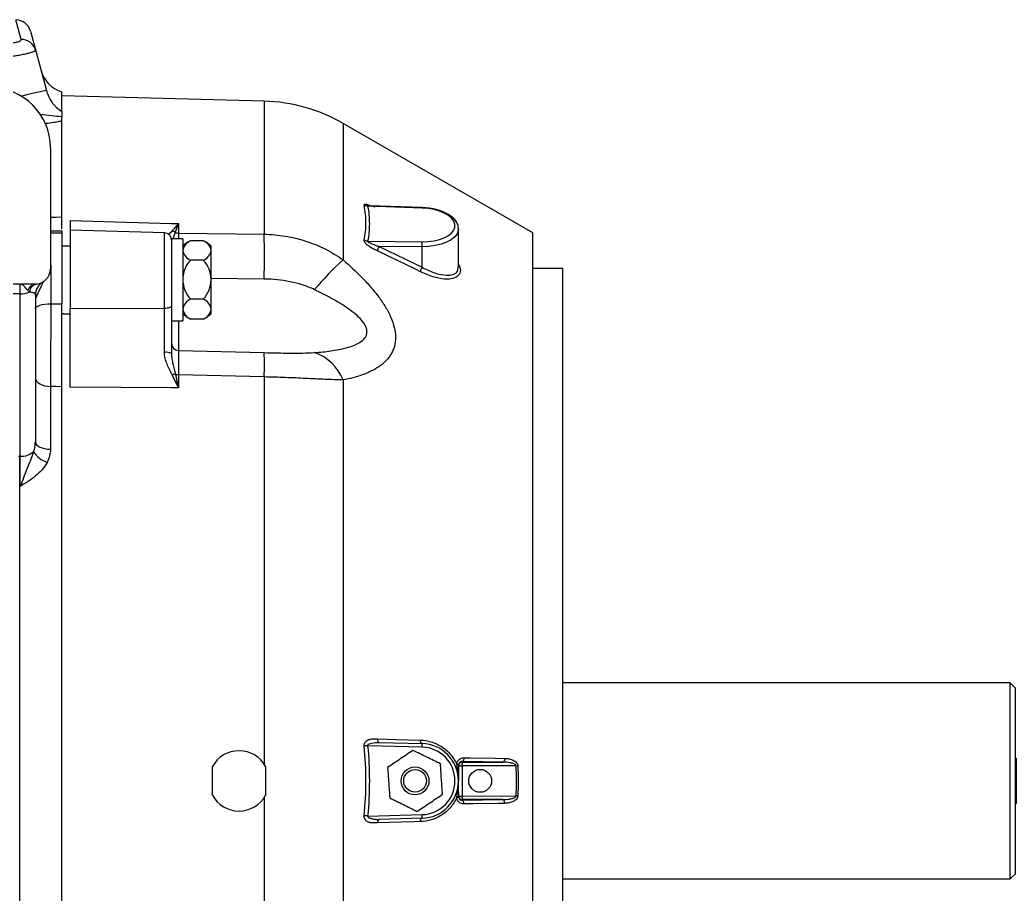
# Paper-space layout '_Bottom' of a CAD drawing. Header units: inches. Extents: x -10.2 to 13.8, y -6.6 to 10.2.
# Drawn here: x 5.5 to 13.76, y -0.94 to 6.31 of the extents above; entities that cross this region are included whole.
import ezdxf

# ---------------------------------------------------------------- set-up
doc = ezdxf.new("R2010")
doc.units = ezdxf.units.IN
doc.header["$MEASUREMENT"] = 0

psp = doc.layouts.new('_Bottom')

# ---------------------------------------------------------------- linework, layer by layer
at = {"color": 8, "linetype": 'Continuous', "lineweight": 25}
for p, q in [((5.5065, 6.1485), (5.4641, 6.31)), ((7.5232, 5.6362), (7.5232, 4.533)), ((8.177, 5.4518), (8.177, 4.3204)), ((6.6956, 3.9201), (6.6956, 4.5454)), ((6.7279, 4.5335), (6.7592, 4.5595)), ((6.7857, 4.5479), (6.7665, 4.4943)), ((5.844, 4.5412), (5.75, 4.542)), ((6.8124, 4.5423), (6.8123, 4.4943)), ((5.75, 4.2755), (5.7533, 4.2755)), ((7.5232, 4.1611), (7.0824, 4.1648)), ((6.8124, 3.8143), (6.8124, 3.5696)), ((7.5232, 3.3494), (7.5232, 0.1369)), ((7.5232, -0.1369), (7.5232, -3.3494))]:
    psp.add_line(p, q, dxfattribs=at)
at = {"color": 7, "linetype": 'Continuous', "lineweight": 25}
for p, q in [((5.5848, 6.2174), (5.7167, 5.7253)), ((7.5232, 5.6362), (5.844, 5.6801)), ((5.844, 4.6759), (5.844, 5.4721)), ((9.75, 4.5436), (8.177, 5.4518)), ((5.75, 5.25), (5.75, 4.245)), ((8.8321, 4.7497), (8.3806, 4.7659)), ((8.8324, 4.7537), (8.3952, 4.7694)), ((5.914, 4.6461), (5.914, 3.9177)), ((5.75, 4.56), (5.844, 4.56)), ((6.6956, 4.5454), (5.914, 4.5659)), ((6.8124, 4.6209), (6.8124, 4.5423)), ((9.134, 4.2591), (9.134, 4.5776)), ((9.75, -4.5436), (9.75, 4.5436)), ((5.844, 4.5412), (5.844, 3.9544)), ((6.848, 4.4943), (6.754, 4.4943)), ((6.754, 4.4943), (6.754, 3.9383)), ((6.8124, 4.5423), (7.5232, 4.533)), ((6.848, 4.4943), (6.848, 3.8143)), ((7.0171, 4.4787), (6.9132, 4.4787)), ((8.3806, 4.4741), (8.8321, 4.4698)), ((5.914, 4.4353), (5.844, 4.4353)), ((7.0824, 3.8733), (7.0824, 4.4353)), ((8.4753, 4.4323), (8.8321, 4.2587)), ((8.8321, 4.4289), (8.4753, 4.4323)), ((8.8321, 4.2587), (8.8321, 4.4289)), ((7.0171, 4.3191), (6.9132, 4.3191)), ((5.7533, 4.2755), (5.7533, 3.9558)), ((10, 4.2492), (9.75, 4.2492)), ((10, -4.2492), (10, 4.2492)), ((5.5, 4.1182), (2.37, 4.1182)), ((5.5, 2.4418), (5.5, 4.1182)), ((5.625, 4.12), (5.5496, 4.12)), ((5.5, 4.039), (2.3598, 4.039)), ((5.625, 4.0285), (5.625, 2.8108)), ((7.0171, 3.9946), (6.9132, 3.9946)), ((5.7533, 3.9558), (5.844, 3.9544)), ((5.914, 3.9177), (6.6956, 3.9201)), ((5.8578, 3.8733), (5.844, 3.8733)), ((5.8578, 3.8733), (5.914, 3.8733)), ((6.754, 3.8143), (6.848, 3.8143)), ((7.0171, 3.8298), (6.9132, 3.8298)), ((6.8124, 3.5696), (7.5232, 3.5513)), ((6.8124, 3.3681), (6.8124, 3.2594)), ((7.5232, 3.3494), (6.8124, 3.3681)), ((8.177, 3.325), (8.177, -3.325)), ((5.75, 3.2706), (5.75, 2.7505)), ((5.844, -3.2684), (5.844, 3.2684)), ((5.4972, 2.6921), (5.5, 2.6921)), ((5.4972, -2.6921), (5.4972, 2.6921)), ((5.5, 2.4418), (5.4972, 2.4418)), ((13.7101, 0.8123), (10, 0.8123)), ((13.7501, 0.7723), (13.7101, 0.8123)), ((13.7101, -0.8123), (13.7101, 0.8123)), ((13.7501, 0.7723), (13.7501, -0.7723)), ((8.8321, 0.2799), (8.3806, 0.2917)), ((8.4753, 0.3192), (8.8321, 0.3099)), ((13.7501, 0.1875), (13.758, 0.1875)), ((13.758, 0.1875), (13.758, -0.1875)), ((7.094, -0.1187), (7.094, 0.1187)), ((7.534, 0.1187), (7.534, -0.1187)), ((9.134, 0.1258), (9.1632, 0.1258)), ((9.1632, 0.1258), (9.1632, -0.1258)), ((9.6118, 0.1254), (9.1632, 0.1258)), ((9.164, 0.1606), (9.164, 0.1557)), ((9.5014, 0.1555), (9.164, 0.1606)), ((9.164, 0.1557), (9.5014, 0.1555)), ((9.6118, 0.1254), (9.626, 0.1262)), ((9.134, -0.1258), (9.1632, -0.1258)), ((9.1632, -0.1258), (9.6118, -0.1254)), ((9.164, -0.1606), (9.5014, -0.1555)), ((9.5014, -0.1555), (9.164, -0.1557)), ((9.164, -0.1557), (9.164, -0.1606)), ((9.626, -0.1262), (9.6118, -0.1254)), ((13.7501, -0.1875), (13.758, -0.1875)), ((8.3806, -0.2917), (8.8321, -0.2799)), ((8.8321, -0.3099), (8.4753, -0.3192)), ((10, -0.8123), (13.7101, -0.8123)), ((13.7101, -0.8123), (13.7501, -0.7723))]:
    psp.add_line(p, q, dxfattribs=at)
at = {"color": 7, "linetype": 'Continuous', "lineweight": 25, "flags": 128}
for points in [[(8.8321, 4.4698), (8.8826, 4.4716), (8.9311, 4.478), (8.9762, 4.4887), (9.0163, 4.5035), (9.05, 4.5217), (9.0764, 4.5428), (9.0944, 4.5661), (9.1036, 4.5909), (9.1036, 4.6163), (9.0944, 4.6415), (9.0764, 4.6657), (9.05, 4.688), (9.0163, 4.7077), (8.9762, 4.7243), (8.9311, 4.737), (8.8826, 4.7456), (8.8321, 4.7497)], [(5.914, 4.6461), (6.754, 4.6225), (6.8124, 4.6209)], [(8.8179, 4.2221), (8.7659, 4.2474), (8.5581, 4.3485), (8.4611, 4.3957)], [(5.625, 3.9133), (5.6275, 3.9218), (5.6348, 3.9299), (5.6468, 3.9373), (5.6628, 3.9438), (5.6823, 3.949), (5.7044, 3.9529), (5.7284, 3.9552), (5.7533, 3.9558)], [(6.6956, 3.9201), (6.7071, 3.9205), (6.718, 3.9216), (6.7281, 3.9233), (6.737, 3.9256), (6.7442, 3.9283), (6.7496, 3.9314), (6.7529, 3.9348), (6.754, 3.9383)], [(5.625, 3.3423), (5.6274, 3.3283), (5.6345, 3.3148), (5.6461, 3.3025), (5.6616, 3.2916), (5.6806, 3.2827), (5.7022, 3.2761), (5.7256, 3.272), (5.75, 3.2706)], [(5.844, 3.2684), (5.7939, 3.2696), (5.75, 3.2706)], [(6.8124, 3.2594), (6.754, 3.2598), (5.914, 3.2646)], [(5.625, 2.8108), (5.6274, 2.799), (5.6345, 2.7877), (5.6461, 2.7773), (5.6616, 2.7682), (5.6806, 2.7607), (5.7022, 2.7551), (5.7256, 2.7517), (5.75, 2.7505)], [(8.4611, 0.3475), (8.6187, 0.3434), (8.8179, 0.3382)], [(8.8321, 0.3099), (8.8293, 0.3105), (8.8267, 0.3121), (8.8242, 0.3147), (8.8221, 0.3182), (8.8204, 0.3225), (8.819, 0.3273), (8.8182, 0.3326), (8.8179, 0.3382)], [(9.179, 0.1916), (9.1787, 0.1857), (9.1779, 0.18), (9.1765, 0.1747), (9.1747, 0.17), (9.1724, 0.1661), (9.1698, 0.1632), (9.1669, 0.1613), (9.164, 0.1606)], [(9.179, 0.1916), (9.231, 0.1908), (9.4388, 0.1877), (9.5164, 0.1865)], [(9.5164, 0.1865), (9.5161, 0.1806), (9.5153, 0.1749), (9.5139, 0.1696), (9.512, 0.1649), (9.5097, 0.161), (9.5071, 0.1581), (9.5043, 0.1562), (9.5014, 0.1555)], [(9.1265, 0.096), (9.1282, 0.0956), (9.1297, 0.0952), (9.131, 0.0947), (9.1321, 0.0942), (9.1329, 0.0937), (9.1335, 0.0932), (9.1339, 0.0927), (9.134, 0.0922)], [(9.134, -0.0922), (9.1339, -0.0927), (9.1335, -0.0932), (9.1329, -0.0937), (9.1321, -0.0942), (9.131, -0.0947), (9.1297, -0.0952), (9.1282, -0.0956), (9.1265, -0.096)], [(9.179, -0.1916), (9.1787, -0.1857), (9.1779, -0.18), (9.1765, -0.1747), (9.1747, -0.17), (9.1724, -0.1661), (9.1698, -0.1632), (9.1669, -0.1613), (9.164, -0.1606)], [(9.5164, -0.1865), (9.5161, -0.1806), (9.5153, -0.1749), (9.5139, -0.1696), (9.512, -0.1649), (9.5097, -0.161), (9.5071, -0.1581), (9.5043, -0.1562), (9.5014, -0.1555)], [(9.5164, -0.1865), (9.4644, -0.1873), (9.2566, -0.1905), (9.179, -0.1916)], [(8.8179, -0.3382), (8.8182, -0.3326), (8.819, -0.3273), (8.8204, -0.3225), (8.8221, -0.3182), (8.8242, -0.3147), (8.8267, -0.3121), (8.8293, -0.3105), (8.8321, -0.3099)], [(8.8179, -0.3382), (8.7659, -0.3395), (8.5581, -0.345), (8.4611, -0.3475)]]:
    psp.add_lwpolyline(points, dxfattribs=at)
at = {"color": 8, "linetype": 'Continuous', "lineweight": 25, "flags": 128}
for points in [[(5.75, 4.6744), (5.7939, 4.6751), (5.844, 4.6759)], [(9.134, 4.5782), (9.1327, 4.5636), (9.1226, 4.5361), (9.1026, 4.5102), (9.0734, 4.4868), (9.036, 4.4665), (8.9916, 4.4501), (8.9417, 4.4382), (8.888, 4.431), (8.8321, 4.4289)]]:
    psp.add_lwpolyline(points, dxfattribs=at)
at = {"color": 7, "linetype": 'Continuous', "lineweight": 25}
for centre, radius in [((8.774, 0), 0.1153), ((8.774, 0), 0.094), ((9.314, 0), 0.095)]:
    psp.add_circle(centre, radius, dxfattribs=at)
for centre, radius, start, end in [((5.4641, 6.185), 0.125, 15, 89.27597), ((5.5095, 6.0264), 0.1222, 15.55001, 91.4039), ((5.9139, 5.955), 0.25, 195, 253.78239), ((5.25, 5.25), 0.5, 0, 90), ((7.487, 4.2566), 1.38, 60, 88.5), ((6.694, 4.4854), 0.06, 0, 88.5), ((6.7465, 4.494), 0.0667, 54.00944, 79.08395), ((6.8137, 4.614), 0.0717, 247.06205, 268.97911), ((6.9472, 4.3844), 0.1002, 109.7969, 171.69939), ((7.0824, 4.1543), 0.3659, 118.10143, 129.83063), ((6.9832, 4.3844), 0.1002, 8.30061, 70.2031), ((6.848, 4.1543), 0.3659, 50.16937, 61.89857), ((-4.9558, 4.3471), 12.4804, 359.14624, 0.85376), ((8.2123, 4.4493), 0.6201, 358.10718, 1.89282), ((6.9472, 4.4134), 0.1002, 188.30061, 250.2031), ((6.9832, 4.4134), 0.1002, 289.7969, 351.69939), ((7.0824, 4.1568), 0.2344, 136.19366, 179.99981), ((6.848, 4.1568), 0.2344, 0.00019, 43.80634), ((9.931, 2.402), 2.5994, 132.43601, 139.98786), ((5.625, 4.245), 0.125, 270, 360), ((8.9006, 4.211), 0.0834, 145.16307, 172.36609), ((5.75, 4.0285), 0.125, 120, 180), ((7.0824, 4.1568), 0.2344, 180.00019, 223.80634), ((6.848, 4.1568), 0.2344, 316.19366, 359.99981), ((5.5021, 4.2312), 0.1922, 269.37276, 292.43117), ((5.6347, 4.0454), 0.0752, 97.42947, 163.76029), ((5.6564, 4.0408), 0.082, 103.02322, 171.0949), ((6.95, 3.8985), 0.1029, 110.93445, 172.33732), ((6.9804, 3.8985), 0.1029, 7.66268, 69.06555), ((6.95, 3.9259), 0.1029, 187.66268, 249.06555), ((6.9804, 3.9259), 0.1029, 290.93445, 352.33732), ((7.0824, 4.1543), 0.3659, 230.16937, 241.89857), ((6.848, 4.1543), 0.3659, 298.10143, 309.83063), ((6.7095, 3.4673), 0.0877, 59.49421, 99.01481), ((6.814, 3.6295), 0.06, 180.03822, 268.54091), ((4.3227, 3.4503), 3.2021, 358.19343, 1.80657), ((7.8089, 3.177), 0.3968, 21.90623, 70.68611), ((6.7959, 3.2569), 0.1158, 95.01769, 108.47399), ((6.8135, 3.4616), 0.0935, 252.75412, 269.36336), ((5.509, 2.8446), 0.1527, 266.62437, 312.11884), ((5.785, 2.8314), 0.2004, 209.97025, 251.91009), ((7.314, 0), 0.25, 28.35764, 151.64236), ((8.5455, 0.2949), 0.287, 357.00545, 2.99455), ((8.824, 0), 0.31, 271.5, 88.5), ((8.8248, 0), 0.28, 271.5, 88.5), ((9.1182, 0.1023), 0.036, 63.65943, 88.20907), ((9.1224, 0.0856), 0.0474, 75.8859, 92.73294), ((9.1288, 0.0868), 0.00951, 104.13979, 153.36495), ((9.164, 0.1257), 0.03, 89.99018, 179.99018), ((9.468, 0.1328), 0.3049, 175.68015, 181.31985), ((7.314, 0), 0.25, 208.35764, 331.64236), ((9.1182, -0.1023), 0.036, 271.79093, 296.34057), ((9.1224, -0.0856), 0.0474, 267.26706, 284.1141), ((9.1288, -0.0868), 0.00951, 206.63505, 255.86021), ((9.164, -0.1257), 0.03, 180.00982, 270.00982), ((9.468, -0.1328), 0.3049, 178.68015, 184.31985), ((8.5455, -0.2949), 0.287, 357.00545, 2.99455)]:
    psp.add_arc(centre, radius, start, end, dxfattribs=at)
at = {"color": 8, "linetype": 'Continuous', "lineweight": 25}
for centre, radius, start, end in [((6.1199, 3.5612), 2.2014, 100.55381, 106.06315), ((8.8681, 4.7492), 0.036, 172.70226, 179.10768)]:
    psp.add_arc(centre, radius, start, end, dxfattribs=at)
at = {"color": 7, "linetype": 'Continuous', "lineweight": 25}
for points, knots in [([(5.3861, 6.1176), (5.3945, 6.1176), (5.4028, 6.1178), (5.4192, 6.1186), (5.4272, 6.1192), (5.4425, 6.1209), (5.4497, 6.1219), (5.4633, 6.1242), (5.4695, 6.1256), (5.4807, 6.1285), (5.4856, 6.1302), (5.494, 6.1336), (5.4974, 6.1354), (5.5027, 6.1391), (5.5046, 6.141), (5.5067, 6.1448), (5.507, 6.1467), (5.5065, 6.1485)], [0, 0, 0, 0, 0.125, 0.125, 0.25, 0.25, 0.375, 0.375, 0.5, 0.5, 0.625, 0.625, 0.75, 0.75, 0.875, 0.875, 1, 1, 1, 1]), ([(5.6272, 6.0591), (5.6277, 6.0574), (5.6265, 6.0555), (5.6225, 6.0524), (5.6208, 6.0513), (5.6166, 6.049), (5.614, 6.0478), (5.6054, 6.0441), (5.5982, 6.0416), (5.581, 6.0363), (5.5709, 6.0335), (5.5486, 6.0279), (5.5364, 6.0252), (5.5096, 6.0196), (5.4955, 6.0168), (5.4659, 6.0115), (5.4503, 6.0089), (5.4185, 6.0041), (5.4024, 6.0018), (5.3861, 5.9997)], [0, 0, 0, 0, 0.125, 0.125, 0.1875, 0.1875, 0.25, 0.25, 0.375, 0.375, 0.5, 0.5, 0.625, 0.625, 0.75, 0.75, 0.875, 0.875, 1, 1, 1, 1]), ([(5.7167, 5.7253), (5.7214, 5.7075), (5.7278, 5.6902), (5.7436, 5.6569), (5.753, 5.641), (5.7691, 5.6187), (5.7748, 5.6115), (5.7869, 5.5977), (5.7934, 5.5909), (5.8136, 5.5719), (5.8282, 5.5606), (5.844, 5.5508)], [0, 0, 0, 0, 0.25, 0.25, 0.5, 0.5, 0.625, 0.625, 0.75, 0.75, 1, 1, 1, 1]), ([(5.844, 5.5508), (5.844, 5.5806), (5.844, 5.6438), (5.844, 5.698), (5.844, 5.7196), (5.844, 5.7148), (5.844, 5.7147)], [0, 0, 0, 0, 0.30543, 0.64834, 0.993307, 1, 1, 1, 1]), ([(5.844, 5.5508), (5.844, 5.5472), (5.844, 5.5418), (5.844, 5.5315), (5.844, 5.5276), (5.844, 5.5192), (5.844, 5.5146), (5.844, 5.5097)], [0, 0, 0, 0, 0.5, 0.5, 0.75, 0.75, 1, 1, 1, 1]), ([(5.844, 5.4721), (5.844, 5.4761), (5.844, 5.4814), (5.844, 5.494), (5.844, 5.5013), (5.844, 5.5097)], [0, 0, 0, 0, 0.5, 0.5, 1, 1, 1, 1]), ([(8.3522, 4.4826), (8.3617, 4.5303), (8.3665, 4.5784), (8.3665, 4.6749), (8.3617, 4.7232), (8.3522, 4.7715)], [0, 0, 0, 0, 0.5, 0.5, 1, 1, 1, 1]), ([(8.3806, 4.7659), (8.3901, 4.7172), (8.3949, 4.6684), (8.3949, 4.5709), (8.3901, 4.5224), (8.3806, 4.4741)], [0, 0, 0, 0, 0.5, 0.5, 1, 1, 1, 1]), ([(9.1329, 4.5783), (9.1325, 4.5875), (9.1317, 4.6085), (9.1161, 4.6393), (9.0902, 4.6696), (9.0534, 4.6968), (9.007, 4.7199), (8.9528, 4.7376), (8.8938, 4.7497), (8.8528, 4.7524), (8.8324, 4.7537)], [0, 0, 0, 0, 0.093076, 0.211775, 0.33486, 0.465311, 0.599853, 0.734438, 0.868249, 1, 1, 1, 1]), ([(5.844, 4.5738), (5.844, 4.5758), (5.844, 4.5857), (5.844, 4.6192), (5.844, 4.6569), (5.844, 4.6759)], [0, 0, 0, 0, 0.112181, 0.551616, 1, 1, 1, 1]), ([(5.844, 4.56), (5.844, 4.56), (5.844, 4.5584), (5.844, 4.5537), (5.844, 4.5517), (5.844, 4.547), (5.844, 4.5443), (5.844, 4.5412)], [0, 0, 0, 0, 0.5, 0.5, 0.75, 0.75, 1, 1, 1, 1]), ([(6.7592, 4.5595), (6.7676, 4.5683), (6.7763, 4.5779), (6.7941, 4.5983), (6.8033, 4.6093), (6.8124, 4.6209)], [0, 0, 0, 0, 0.5, 0.5, 1, 1, 1, 1]), ([(7.5232, 4.533), (7.5818, 4.5321), (7.6397, 4.5269), (7.7542, 4.5081), (7.8108, 4.4945), (7.9223, 4.4586), (7.976, 4.4366), (8.0796, 4.3846), (8.1293, 4.3546), (8.177, 4.3204)], [0, 0, 0, 0, 0.25, 0.25, 0.5, 0.5, 0.75, 0.75, 1, 1, 1, 1]), ([(8.4611, 4.3957), (8.4552, 4.3986), (8.4454, 4.4033), (8.4339, 4.4089), (8.4253, 4.4131), (8.4179, 4.417), (8.4097, 4.4216), (8.4022, 4.4259), (8.3924, 4.4321), (8.3808, 4.4404), (8.3699, 4.4501), (8.3624, 4.4582), (8.3578, 4.4644), (8.3546, 4.4698), (8.3527, 4.4745), (8.3518, 4.4789), (8.3521, 4.4813), (8.3522, 4.4826)], [0, 0, 0, 0, 0.129253, 0.212879, 0.25088, 0.315934, 0.375771, 0.43055, 0.480477, 0.594559, 0.698739, 0.759999, 0.818417, 0.865283, 0.910316, 0.954784, 1, 1, 1, 1]), ([(8.3806, 4.4741), (8.3805, 4.4739), (8.3803, 4.4734), (8.3804, 4.4726), (8.3808, 4.4717), (8.3817, 4.4708), (8.3829, 4.4697), (8.3845, 4.4686), (8.3864, 4.4674), (8.3887, 4.4661), (8.3913, 4.4648), (8.3962, 4.4624), (8.4046, 4.4588), (8.4177, 4.4532), (8.4329, 4.4467), (8.4485, 4.4405), (8.4624, 4.4357), (8.4712, 4.4334), (8.4753, 4.4323)], [0, 0, 0, 0, 0.013002, 0.025968, 0.039757, 0.05509, 0.072498, 0.092346, 0.114881, 0.140269, 0.168631, 0.200048, 0.293294, 0.420414, 0.592794, 0.746766, 0.882443, 1, 1, 1, 1]), ([(8.4753, 4.4323), (8.4715, 4.4266), (8.4679, 4.4195), (8.4627, 4.4061), (8.4611, 4.3998), (8.4611, 4.3957)], [0, 0, 0, 0, 0.5, 0.5, 1, 1, 1, 1]), ([(8.177, 4.3204), (8.2326, 4.2723), (8.2857, 4.2229), (8.3604, 4.1461), (8.3845, 4.1201), (8.4306, 4.0668), (8.4527, 4.0395), (8.4935, 3.9845), (8.5123, 3.9567), (8.5376, 3.9146), (8.5456, 3.9004), (8.5604, 3.8719), (8.5673, 3.8576), (8.5857, 3.815), (8.5953, 3.7869), (8.6051, 3.7452), (8.6076, 3.7313), (8.611, 3.704), (8.6118, 3.6907), (8.6118, 3.6516), (8.6086, 3.6267), (8.5988, 3.5911), (8.5947, 3.5796), (8.5852, 3.5576), (8.5797, 3.547), (8.5674, 3.5266), (8.5607, 3.5168), (8.5459, 3.498), (8.5379, 3.489), (8.5125, 3.4634), (8.4937, 3.448), (8.4532, 3.4201), (8.4314, 3.4076), (8.3968, 3.3906), (8.3849, 3.3853), (8.3607, 3.3752), (8.3484, 3.3705), (8.2859, 3.3483), (8.2326, 3.335), (8.177, 3.325)], [0, 0, 0, 0, 0.125, 0.125, 0.1875, 0.1875, 0.25, 0.25, 0.3125, 0.3125, 0.34375, 0.34375, 0.375, 0.375, 0.4375, 0.4375, 0.46875, 0.46875, 0.5, 0.5, 0.5625, 0.5625, 0.59375, 0.59375, 0.625, 0.625, 0.65625, 0.65625, 0.6875, 0.6875, 0.75, 0.75, 0.8125, 0.8125, 0.84375, 0.84375, 0.875, 0.875, 1, 1, 1, 1]), ([(7.9401, 4.0732), (7.9077, 4.0887), (7.8744, 4.1017), (7.8064, 4.1235), (7.7718, 4.1324), (7.7013, 4.1465), (7.6659, 4.1517), (7.5948, 4.1589), (7.5591, 4.1608), (7.5232, 4.1611)], [0, 0, 0, 0, 0.25, 0.25, 0.5, 0.5, 0.75, 0.75, 1, 1, 1, 1]), ([(5.5625, 4.0664), (5.5573, 4.0728), (5.5523, 4.079), (5.5428, 4.0904), (5.5382, 4.0957), (5.5295, 4.1048), (5.5252, 4.1087), (5.5169, 4.1149), (5.5128, 4.1172), (5.5087, 4.1185)], [0, 0, 0, 0, 0.25, 0.25, 0.5, 0.5, 0.75, 0.75, 1, 1, 1, 1]), ([(5.625, 4.0285), (5.625, 4.0328), (5.6243, 4.0365), (5.6211, 4.0426), (5.6184, 4.0449), (5.6106, 4.048), (5.6053, 4.0488), (5.592, 4.0506), (5.5841, 4.0515), (5.5754, 4.0535)], [0, 0, 0, 0, 0.25, 0.25, 0.5, 0.5, 0.75, 0.75, 1, 1, 1, 1]), ([(7.9401, 3.5515), (7.9861, 3.5545), (8.0315, 3.5589), (8.098, 3.5683), (8.1199, 3.5719), (8.163, 3.5804), (8.1843, 3.5853), (8.2253, 3.5966), (8.2451, 3.603), (8.2735, 3.6144), (8.2827, 3.6185), (8.3005, 3.6274), (8.3091, 3.6322), (8.3334, 3.648), (8.3474, 3.6599), (8.3631, 3.6815), (8.3674, 3.6893), (8.3732, 3.7058), (8.3748, 3.7145), (8.375, 3.7328), (8.3736, 3.7422), (8.3681, 3.7612), (8.3641, 3.7706), (8.3489, 3.7984), (8.3346, 3.8165), (8.3022, 3.8507), (8.2843, 3.8666), (8.2464, 3.8971), (8.2264, 3.9117), (8.1641, 3.9539), (8.1207, 3.9796), (8.0318, 4.0283), (7.9863, 4.0512), (7.9401, 4.0732)], [0, 0, 0, 0, 0.125, 0.125, 0.1875, 0.1875, 0.25, 0.25, 0.3125, 0.3125, 0.34375, 0.34375, 0.375, 0.375, 0.4375, 0.4375, 0.46875, 0.46875, 0.5, 0.5, 0.53125, 0.53125, 0.5625, 0.5625, 0.625, 0.625, 0.6875, 0.6875, 0.75, 0.75, 0.875, 0.875, 1, 1, 1, 1]), ([(5.7533, 3.9558), (5.7531, 3.899), (5.7529, 3.8409), (5.7526, 3.7668), (5.7525, 3.7519), (5.7524, 3.7219), (5.7523, 3.7068), (5.7521, 3.6616), (5.752, 3.6318), (5.7517, 3.5728), (5.7516, 3.5436), (5.7513, 3.5001), (5.7513, 3.4857), (5.7511, 3.4571), (5.751, 3.4428), (5.7506, 3.3728), (5.7503, 3.3201), (5.75, 3.2706)], [0, 0, 0, 0, 0.25, 0.25, 0.3125, 0.3125, 0.375, 0.375, 0.5, 0.5, 0.625, 0.625, 0.6875, 0.6875, 0.75, 0.75, 1, 1, 1, 1]), ([(5.844, 3.2684), (5.844, 3.318), (5.844, 3.3706), (5.844, 3.4402), (5.844, 3.4543), (5.844, 3.4829), (5.844, 3.4975), (5.844, 3.5412), (5.844, 3.5706), (5.844, 3.6297), (5.844, 3.6594), (5.844, 3.7043), (5.844, 3.7193), (5.844, 3.7494), (5.844, 3.7645), (5.844, 3.8392), (5.844, 3.8976), (5.844, 3.9544)], [0, 0, 0, 0, 0.25, 0.25, 0.3125, 0.3125, 0.375, 0.375, 0.5, 0.5, 0.625, 0.625, 0.6875, 0.6875, 0.75, 0.75, 1, 1, 1, 1]), ([(5.914, 3.2646), (5.914, 3.3116), (5.914, 3.3616), (5.914, 3.4406), (5.914, 3.4676), (5.914, 3.523), (5.914, 3.5509), (5.914, 3.607), (5.914, 3.6352), (5.914, 3.692), (5.914, 3.7206), (5.914, 3.8066), (5.914, 3.8628), (5.914, 3.9177)], [0, 0, 0, 0, 0.25, 0.25, 0.375, 0.375, 0.5, 0.5, 0.625, 0.625, 0.75, 0.75, 1, 1, 1, 1]), ([(6.6958, 3.5539), (6.6958, 3.6151), (6.6957, 3.6763), (6.6957, 3.7531), (6.6957, 3.7684), (6.6957, 3.7992), (6.6957, 3.8146), (6.6956, 3.8604), (6.6956, 3.8904), (6.6956, 3.9201)], [0, 0, 0, 0, 0.5, 0.5, 0.625, 0.625, 0.75, 0.75, 1, 1, 1, 1]), ([(6.754, 3.9383), (6.754, 3.9063), (6.754, 3.8738), (6.754, 3.8244), (6.754, 3.8077), (6.754, 3.7746), (6.754, 3.758), (6.754, 3.6751), (6.754, 3.6089), (6.754, 3.5429)], [0, 0, 0, 0, 0.25, 0.25, 0.375, 0.375, 0.5, 0.5, 1, 1, 1, 1]), ([(6.7592, 3.3668), (6.7527, 3.3814), (6.7451, 3.3958), (6.7307, 3.4251), (6.7236, 3.44), (6.7113, 3.4707), (6.7059, 3.4866), (6.6981, 3.5198), (6.6958, 3.5366), (6.6958, 3.5539)], [0, 0, 0, 0, 0.25, 0.25, 0.5, 0.5, 0.75, 0.75, 1, 1, 1, 1]), ([(6.8124, 3.5696), (6.8124, 3.5676), (6.8123, 3.5617), (6.8123, 3.547), (6.8123, 3.5411), (6.8123, 3.5273), (6.8123, 3.5195), (6.8123, 3.4936), (6.8123, 3.473), (6.8123, 3.4369), (6.8123, 3.4241), (6.8124, 3.3971), (6.8124, 3.383), (6.8124, 3.3681)], [0, 0, 0, 0, 0.25, 0.25, 0.375, 0.375, 0.5, 0.5, 0.75, 0.75, 0.875, 0.875, 1, 1, 1, 1]), ([(6.754, 3.5429), (6.754, 3.528), (6.7555, 3.5135), (6.76, 3.4849), (6.7629, 3.4709), (6.7692, 3.4428), (6.7727, 3.4288), (6.7795, 3.4008), (6.7829, 3.3866), (6.7857, 3.3723)], [0, 0, 0, 0, 0.25, 0.25, 0.5, 0.5, 0.75, 0.75, 1, 1, 1, 1]), ([(7.5232, 3.5513), (7.5591, 3.5503), (7.5948, 3.5495), (7.6659, 3.5481), (7.7013, 3.5476), (7.7716, 3.547), (7.8064, 3.5471), (7.8744, 3.5482), (7.9077, 3.5493), (7.9401, 3.5515)], [0, 0, 0, 0, 0.25, 0.25, 0.5, 0.5, 0.75, 0.75, 1, 1, 1, 1]), ([(6.7592, 3.3668), (6.7676, 3.3479), (6.7763, 3.3295), (6.7941, 3.2938), (6.8033, 3.2763), (6.8124, 3.2594)], [0, 0, 0, 0, 0.5, 0.5, 1, 1, 1, 1]), ([(8.177, 3.325), (8.1293, 3.3257), (8.0795, 3.3275), (8.0018, 3.3307), (7.9754, 3.3319), (7.9215, 3.3344), (7.894, 3.3357), (7.8105, 3.3396), (7.754, 3.342), (7.6397, 3.3463), (7.5818, 3.348), (7.5232, 3.3494)], [0, 0, 0, 0, 0.25, 0.25, 0.375, 0.375, 0.5, 0.5, 0.75, 0.75, 1, 1, 1, 1]), ([(5.6114, 2.7313), (5.616, 2.7441), (5.6193, 2.7572), (5.6238, 2.7837), (5.625, 2.7973), (5.625, 2.8108)], [0, 0, 0, 0, 0.5, 0.5, 1, 1, 1, 1]), ([(5.6114, 2.7313), (5.6035, 2.7063), (5.5936, 2.6819), (5.5739, 2.6332), (5.564, 2.6088), (5.545, 2.5601), (5.5358, 2.5358), (5.5178, 2.4879), (5.5088, 2.4641), (5.5, 2.4418)], [0, 0, 0, 0, 0.25, 0.25, 0.5, 0.5, 0.75, 0.75, 1, 1, 1, 1]), ([(5.75, 2.7505), (5.75, 2.7316), (5.7476, 2.7127), (5.7385, 2.6761), (5.7318, 2.6583), (5.7228, 2.6409)], [0, 0, 0, 0, 0.5, 0.5, 1, 1, 1, 1]), ([(5.7228, 2.6409), (5.7116, 2.6194), (5.6973, 2.5991), (5.6649, 2.5618), (5.6467, 2.5445), (5.6074, 2.5122), (5.5867, 2.4973), (5.5439, 2.4689), (5.522, 2.4554), (5.5, 2.4418)], [0, 0, 0, 0, 0.25, 0.25, 0.5, 0.5, 0.75, 0.75, 1, 1, 1, 1]), ([(8.3522, 0.2889), (8.3521, 0.2903), (8.3519, 0.293), (8.352, 0.2971), (8.3524, 0.3011), (8.3532, 0.305), (8.3544, 0.3089), (8.3559, 0.3127), (8.3583, 0.3178), (8.3624, 0.3239), (8.3699, 0.3318), (8.3808, 0.3393), (8.3948, 0.3448), (8.4103, 0.3476), (8.4242, 0.3485), (8.4415, 0.348), (8.453, 0.3477), (8.4611, 0.3475)], [0, 0, 0, 0, 0.026018, 0.051614, 0.077027, 0.102504, 0.128289, 0.154619, 0.181715, 0.240099, 0.301387, 0.405512, 0.519639, 0.6242, 0.749132, 0.823191, 1, 1, 1, 1]), ([(8.4611, 0.3475), (8.4611, 0.34), (8.4627, 0.3327), (8.4679, 0.3224), (8.4715, 0.3193), (8.4753, 0.3192)], [0, 0, 0, 0, 0.5, 0.5, 1, 1, 1, 1]), ([(8.8179, 0.3382), (8.8483, 0.3374), (8.8782, 0.3326), (8.9221, 0.3193), (8.9367, 0.3139), (8.9652, 0.3009), (8.9789, 0.2934), (9.0054, 0.2765), (9.0182, 0.2671), (9.0427, 0.2462), (9.0545, 0.2346), (9.087, 0.1974), (9.1052, 0.1696), (9.1193, 0.1382)], [0, 0, 0, 0, 0.25, 0.25, 0.375, 0.375, 0.5, 0.5, 0.625, 0.625, 0.75, 0.75, 1, 1, 1, 1]), ([(8.3522, -0.2889), (8.3617, -0.1928), (8.3665, -0.0965), (8.3665, 0.0965), (8.3617, 0.1928), (8.3522, 0.2889)], [0, 0, 0, 0, 0.5, 0.5, 1, 1, 1, 1]), ([(8.3806, 0.2917), (8.3797, 0.2945), (8.3806, 0.2961), (8.3825, 0.2989), (8.3838, 0.3), (8.3878, 0.303), (8.391, 0.3046), (8.4009, 0.3089), (8.4082, 0.3112), (8.4322, 0.3173), (8.4512, 0.3199), (8.4753, 0.3192)], [0, 0, 0, 0, 0.0625, 0.0625, 0.125, 0.125, 0.25, 0.25, 0.5, 0.5, 1, 1, 1, 1]), ([(8.3806, 0.2917), (8.3901, 0.1947), (8.3949, 0.0975), (8.3949, -0.0975), (8.3901, -0.1947), (8.3806, -0.2917)], [0, 0, 0, 0, 0.5, 0.5, 1, 1, 1, 1]), ([(8.9841, 0.1416), (8.9463, 0.16), (8.9084, 0.1786), (8.8321, 0.2158), (8.7942, 0.2343), (8.7564, 0.2527)], [0, 0, 0, 0, 0.5, 0.5, 1, 1, 1, 1]), ([(9.1193, 0.1382), (9.1197, 0.1423), (9.1205, 0.1461), (9.1228, 0.1536), (9.1243, 0.1573), (9.1298, 0.1674), (9.1347, 0.1733), (9.1429, 0.1802), (9.1459, 0.1822), (9.152, 0.1857), (9.1553, 0.1872), (9.1652, 0.1906), (9.172, 0.1917), (9.179, 0.1916)], [0, 0, 0, 0, 0.125, 0.125, 0.25, 0.25, 0.5, 0.5, 0.625, 0.625, 0.75, 0.75, 1, 1, 1, 1]), ([(9.5164, 0.1865), (9.5272, 0.1864), (9.5379, 0.1853), (9.5592, 0.1814), (9.5699, 0.1785), (9.5852, 0.1722), (9.5902, 0.1698), (9.5998, 0.1642), (9.6046, 0.1609), (9.6133, 0.1533), (9.6173, 0.1488), (9.6235, 0.1385), (9.6257, 0.1325), (9.626, 0.1262)], [0, 0, 0, 0, 0.25, 0.25, 0.5, 0.5, 0.625, 0.625, 0.75, 0.75, 0.875, 0.875, 1, 1, 1, 1]), ([(9.1265, 0.096), (9.1291, 0.0801), (9.131, 0.0641), (9.1334, 0.0321), (9.134, 0.016), (9.134, 0)], [0, 0, 0, 0, 0.5, 0.5, 1, 1, 1, 1]), ([(9.134, 0.0922), (9.134, 0.0769), (9.134, 0.0616), (9.134, 0.0308), (9.134, 0.0154), (9.134, 0)], [0, 0, 0, 0, 0.5, 0.5, 1, 1, 1, 1]), ([(9.164, 0.1606), (9.1609, 0.1607), (9.1578, 0.1603), (9.1517, 0.1585), (9.1487, 0.1571), (9.1431, 0.1531), (9.1405, 0.1504), (9.1363, 0.1436), (9.1346, 0.1393), (9.1341, 0.1345)], [0, 0, 0, 0, 0.25, 0.25, 0.5, 0.5, 0.75, 0.75, 1, 1, 1, 1]), ([(9.6118, 0.1254), (9.6115, 0.1281), (9.61, 0.1304), (9.6065, 0.134), (9.6045, 0.1355), (9.5981, 0.1395), (9.5935, 0.1414), (9.5795, 0.1465), (9.5699, 0.1487), (9.5407, 0.1539), (9.5211, 0.1554), (9.5014, 0.1555)], [0, 0, 0, 0, 0.0625, 0.0625, 0.125, 0.125, 0.25, 0.25, 0.5, 0.5, 1, 1, 1, 1]), ([(9.1265, -0.096), (9.1291, -0.0801), (9.131, -0.0641), (9.1334, -0.0321), (9.134, -0.016), (9.134, 0)], [0, 0, 0, 0, 0.5, 0.5, 1, 1, 1, 1]), ([(9.134, -0.0922), (9.134, -0.0769), (9.134, -0.0616), (9.134, -0.0308), (9.134, -0.0154), (9.134, 0)], [0, 0, 0, 0, 0.5, 0.5, 1, 1, 1, 1]), ([(8.5639, -0.1416), (8.6017, -0.16), (8.6396, -0.1786), (8.7159, -0.2158), (8.7538, -0.2343), (8.7916, -0.2527)], [0, 0, 0, 0, 0.5, 0.5, 1, 1, 1, 1]), ([(9.1193, -0.1382), (9.1124, -0.1537), (9.1043, -0.1684), (9.0862, -0.1966), (9.0761, -0.21), (9.0544, -0.2346), (9.0429, -0.246), (9.0184, -0.2669), (9.0054, -0.2765), (8.9788, -0.2935), (8.965, -0.3009), (8.9368, -0.3138), (8.9223, -0.3193), (8.8781, -0.3326), (8.8482, -0.3374), (8.8179, -0.3382)], [0, 0, 0, 0, 0.125, 0.125, 0.25, 0.25, 0.375, 0.375, 0.5, 0.5, 0.625, 0.625, 0.75, 0.75, 1, 1, 1, 1]), ([(9.179, -0.1916), (9.172, -0.1917), (9.1652, -0.1906), (9.152, -0.186), (9.1457, -0.1826), (9.1374, -0.1755), (9.1348, -0.1729), (9.1301, -0.1672), (9.1279, -0.164), (9.1225, -0.1539), (9.1201, -0.1463), (9.1193, -0.1382)], [0, 0, 0, 0, 0.25, 0.25, 0.5, 0.5, 0.625, 0.625, 0.75, 0.75, 1, 1, 1, 1]), ([(9.1341, -0.1345), (9.1346, -0.1393), (9.1362, -0.1435), (9.1405, -0.1504), (9.1431, -0.153), (9.1487, -0.1571), (9.1516, -0.1585), (9.1578, -0.1603), (9.1609, -0.1607), (9.164, -0.1606)], [0, 0, 0, 0, 0.25, 0.25, 0.5, 0.5, 0.75, 0.75, 1, 1, 1, 1]), ([(9.5014, -0.1555), (9.5211, -0.1554), (9.5406, -0.1539), (9.5698, -0.1487), (9.5795, -0.1465), (9.5935, -0.1414), (9.5981, -0.1395), (9.6045, -0.1355), (9.6065, -0.134), (9.61, -0.1303), (9.6115, -0.1281), (9.6118, -0.1254)], [0, 0, 0, 0, 0.5, 0.5, 0.75, 0.75, 0.875, 0.875, 0.9375, 0.9375, 1, 1, 1, 1]), ([(9.626, -0.1262), (9.6257, -0.1325), (9.6235, -0.1385), (9.6173, -0.1488), (9.6133, -0.1533), (9.6003, -0.1647), (9.5902, -0.1702), (9.5697, -0.1785), (9.5592, -0.1814), (9.538, -0.1853), (9.5272, -0.1864), (9.5164, -0.1865)], [0, 0, 0, 0, 0.125, 0.125, 0.25, 0.25, 0.5, 0.5, 0.75, 0.75, 1, 1, 1, 1]), ([(8.4611, -0.3475), (8.4552, -0.3477), (8.4454, -0.3479), (8.4339, -0.3482), (8.4253, -0.3484), (8.4179, -0.348), (8.4097, -0.3473), (8.4022, -0.3462), (8.3924, -0.3438), (8.3808, -0.3393), (8.3699, -0.3318), (8.3624, -0.3239), (8.3578, -0.3169), (8.3546, -0.31), (8.3527, -0.3031), (8.3518, -0.2961), (8.3521, -0.2913), (8.3522, -0.2889)], [0, 0, 0, 0, 0.129253, 0.212879, 0.25088, 0.315934, 0.375771, 0.43055, 0.480477, 0.594559, 0.698739, 0.759999, 0.818417, 0.865283, 0.910316, 0.954784, 1, 1, 1, 1]), ([(8.3806, -0.2917), (8.3805, -0.2922), (8.3803, -0.2931), (8.3804, -0.2946), (8.3808, -0.296), (8.3817, -0.2975), (8.3829, -0.2989), (8.3845, -0.3004), (8.3864, -0.3018), (8.3887, -0.3033), (8.3913, -0.3047), (8.3962, -0.307), (8.4046, -0.31), (8.4177, -0.3138), (8.4329, -0.317), (8.4485, -0.3188), (8.4624, -0.3195), (8.4712, -0.3193), (8.4753, -0.3192)], [0, 0, 0, 0, 0.013002, 0.025968, 0.039757, 0.05509, 0.072498, 0.092346, 0.114881, 0.140269, 0.168631, 0.200048, 0.293294, 0.420414, 0.592822, 0.746802, 0.88247, 1, 1, 1, 1]), ([(8.4753, -0.3192), (8.4715, -0.3193), (8.4679, -0.3224), (8.4627, -0.3327), (8.4611, -0.34), (8.4611, -0.3475)], [0, 0, 0, 0, 0.5, 0.5, 1, 1, 1, 1])]:
    psp.add_open_spline(points, degree=3, knots=knots, dxfattribs=at)
at = {"color": 8, "linetype": 'Continuous', "lineweight": 25}
for points, knots in [([(5.6591, 5.5299), (5.6942, 5.5252), (5.7581, 5.5165), (5.8173, 5.5118), (5.844, 5.5097)], [0, 0, 0, 0, 0.549396, 1, 1, 1, 1]), ([(5.844, 5.4721), (5.8345, 5.4698), (5.7928, 5.4598), (5.7425, 5.4531), (5.7037, 5.4479)], [0, 0, 0, 0, 0.228147, 1, 1, 1, 1]), ([(8.3522, 4.7715), (8.3521, 4.7737), (8.352, 4.7781), (8.3577, 4.7818), (8.3676, 4.7824), (8.3809, 4.7797), (8.3944, 4.7755), (8.4041, 4.771), (8.4085, 4.7689)], [0, 0, 0, 0, 0.14524, 0.294155, 0.488009, 0.657287, 0.842827, 1, 1, 1, 1]), ([(8.3806, 4.7659), (8.3799, 4.7669), (8.3803, 4.7675), (8.3815, 4.7683), (8.3823, 4.7686), (8.385, 4.7692), (8.3872, 4.7694), (8.3941, 4.7695), (8.3992, 4.7693), (8.4102, 4.7681), (8.416, 4.7672), (8.4286, 4.7646), (8.4354, 4.7628), (8.4427, 4.7607)], [0, 0, 0, 0, 0.0625, 0.0625, 0.125, 0.125, 0.25, 0.25, 0.5, 0.5, 0.75, 0.75, 1, 1, 1, 1]), ([(5.7533, 4.2755), (5.7532, 4.2753), (5.7521, 4.2729), (5.751, 4.2705), (5.75, 4.2683)], [0, 0, 0, 0, 0.083146, 1, 1, 1, 1]), ([(9.134, 4.283), (9.1398, 4.2708), (9.1554, 4.2378), (9.1437, 4.1973), (9.1053, 4.1666), (9.0384, 4.1566), (8.947, 4.17), (8.8689, 4.1978), (8.8245, 4.2189), (8.8179, 4.2221)], [0, 0, 0, 0, 0.094039, 0.255232, 0.413578, 0.579353, 0.760909, 0.964213, 1, 1, 1, 1]), ([(8.8321, 4.2587), (8.8382, 4.2555), (8.8785, 4.2343), (8.9495, 4.2058), (9.0332, 4.1897), (9.0932, 4.1967), (9.1292, 4.2199), (9.1308, 4.2472), (9.1314, 4.2592)], [0, 0, 0, 0, 0.041569, 0.2773168, 0.4868614, 0.6771505, 0.8580574, 1, 1, 1, 1]), ([(5.6924, 4.1427), (5.6894, 4.1361), (5.674, 4.1026), (5.6514, 4.0559), (5.6335, 4.0172), (5.6265, 3.9994), (5.6256, 3.9943), (5.625, 3.9907)], [0, 0, 0, 0, 0.111593, 0.569091, 0.800278, 0.859125, 1, 1, 1, 1])]:
    psp.add_open_spline(points, degree=3, knots=knots, dxfattribs=at)
at = {"color": 7, "linetype": 'Continuous', "lineweight": 25}
for points in [[(8.3806, 4.7659), (8.3707, 4.7656), (8.3608, 4.7676), (8.3522, 4.7715)], [(6.7857, 4.5479), (6.7942, 4.571), (6.8033, 4.5953), (6.8124, 4.6209)], [(8.3806, 4.4741), (8.3708, 4.4749), (8.3607, 4.4778), (8.3522, 4.4826)], [(5.5, 4.1182), (5.5015, 4.1182), (5.5044, 4.1183), (5.5073, 4.1184), (5.5087, 4.1185)], [(5.5496, 4.12), (5.536, 4.12), (5.5223, 4.1195), (5.5087, 4.1185)], [(5.5754, 4.0535), (5.5707, 4.0573), (5.5663, 4.0618), (5.5625, 4.0664)], [(6.7857, 3.3723), (6.7942, 3.3337), (6.8033, 3.2961), (6.8124, 3.2594)], [(5.4841, 2.6919), (5.4885, 2.6921), (5.4928, 2.6921), (5.4972, 2.6921)], [(5.4972, 2.4418), (5.4957, 2.4418), (5.4943, 2.4417), (5.4928, 2.4416)], [(8.3806, 0.2917), (8.3707, 0.2908), (8.3608, 0.2898), (8.3522, 0.2889)], [(8.7564, 0.2527), (8.7214, 0.2291), (8.6514, 0.1819), (8.5813, 0.1347), (8.5463, 0.1111)], [(8.5463, 0.1111), (8.5493, 0.069), (8.5551, -0.0152), (8.561, -0.0995), (8.5639, -0.1416)], [(9.0017, -0.1111), (8.9987, -0.069), (8.9929, 0.0152), (8.987, 0.0995), (8.9841, 0.1416)], [(9.1202, 0.1329), (9.1198, 0.1347), (9.1195, 0.1365), (9.1193, 0.1382)], [(9.1265, 0.096), (9.1247, 0.1084), (9.1225, 0.1207), (9.1202, 0.1329)], [(9.1341, 0.1345), (9.1341, 0.1335), (9.134, 0.1325), (9.134, 0.1315)], [(9.134, 0.1315), (9.134, 0.1183), (9.134, 0.1052), (9.134, 0.0922)], [(9.6118, -0.1254), (9.6159, -0.0418), (9.6159, 0.0418), (9.6118, 0.1254)], [(9.626, 0.1262), (9.6302, 0.0421), (9.6302, -0.0421), (9.626, -0.1262)], [(8.7916, -0.2527), (8.8266, -0.2291), (8.8966, -0.1819), (8.9667, -0.1347), (9.0017, -0.1111)], [(9.1193, -0.1382), (9.1195, -0.1365), (9.1198, -0.1347), (9.1202, -0.1329)], [(9.1202, -0.1329), (9.1225, -0.1207), (9.1247, -0.1084), (9.1265, -0.096)], [(9.134, -0.0922), (9.134, -0.1052), (9.134, -0.1183), (9.134, -0.1315)], [(9.134, -0.1315), (9.134, -0.1325), (9.1341, -0.1335), (9.1341, -0.1345)], [(8.3806, -0.2917), (8.3708, -0.2908), (8.3607, -0.2898), (8.3522, -0.2889)]]:
    psp.add_open_spline(points, degree=3, dxfattribs=at)

doc.saveas('drawing.dxf')
